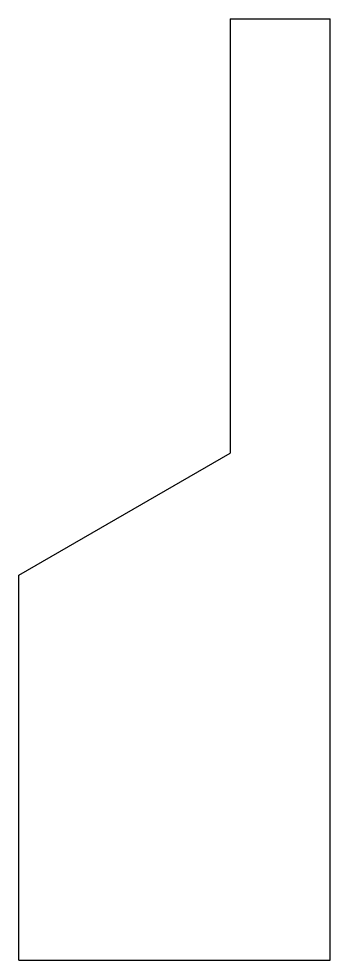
# Model space of a CAD drawing. Extents: x 0 to 140, y -50 to 373.
import ezdxf

# ---------------------------------------------------------------- set-up
doc = ezdxf.new("R2010")
doc.units = 0
doc.header["$MEASUREMENT"] = 0
doc.layers.add('VISIBLE', color=7, linetype='CONTINUOUS')

msp = doc.modelspace()

# ---------------------------------------------------------------- linework, layer by layer
at = {"layer": 'VISIBLE'}
for p, q in [((95, 373), (140, 373)), ((95, 373), (95, 177.85)), ((140, -50), (140, 373)), ((0, 123), (95, 177.85)), ((0, -50), (0, 123)), ((0, -50), (140, -50))]:
    msp.add_line(p, q, dxfattribs=at)

doc.saveas('drawing.dxf')
